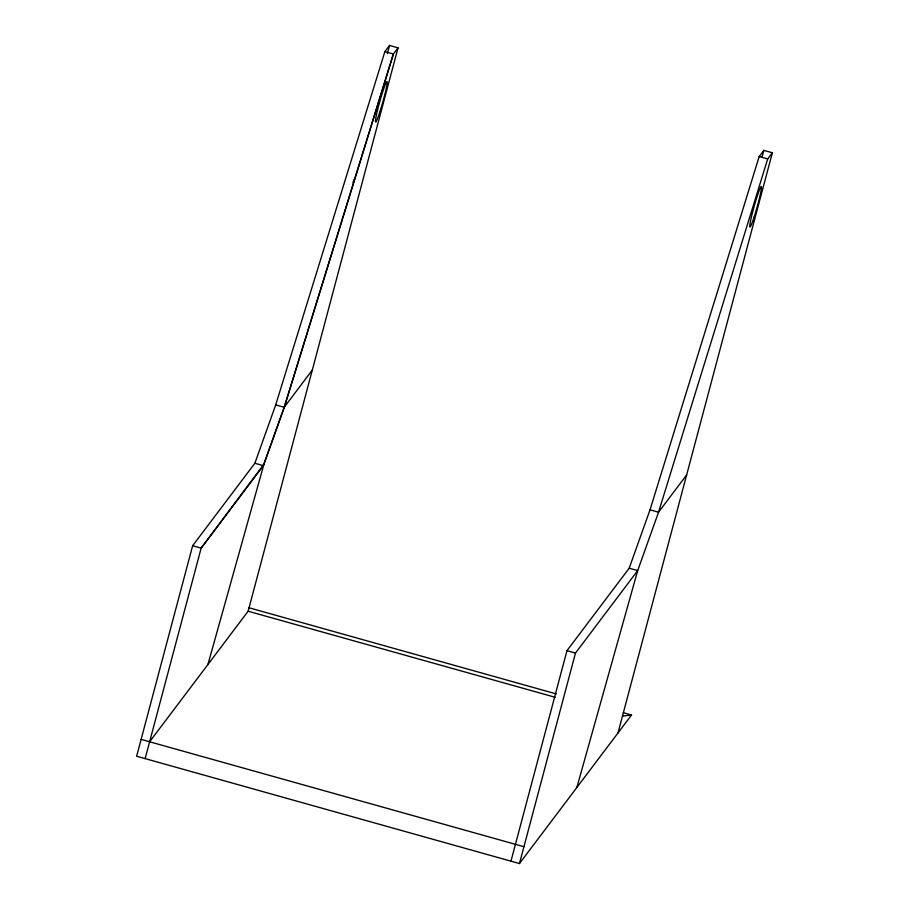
<?xml version="1.0" encoding="UTF-8"?>
<svg xmlns="http://www.w3.org/2000/svg" width="909" height="909" viewBox="0 0 909 909"><rect width="100%" height="100%" fill="white"/><g stroke="black" fill="none" stroke-linecap="round" stroke-linejoin="round"><path stroke-width="1.36" d="M149.621 741.778L248.134 611.212L398.04 47.836L389.541 45.45L384.871 51.631L275.711 404.88L254.861 463.272L192.64 545.741L136.634 756.231L519.459 863.55L631.55 715.008L623.347 712.713M145.145 758.617L201.15 548.127L263.962 464.147L284.312 407.141L393.392 53.995L398.04 47.836M353.056 182.55L353.783 179.812M387.348 53.676L389.541 45.45M510.96 861.164L566.966 650.674L629.187 568.205L650.026 509.813L759.185 156.564L763.855 150.383L772.366 152.769L617.984 732.984M519.459 863.55L575.477 653.06L637.698 570.591L658.536 512.199L767.696 158.95L772.366 152.769M762.037 157.234L763.855 150.383M207.911 664.524L263.962 464.147M576.851 787.501L637.698 570.591L629.187 568.205M192.64 545.741L201.15 548.127L263.371 465.658L284.21 407.266L393.381 54.017L384.871 51.631M284.312 407.141L312.31 370.031M686.636 474.964L658.536 512.199L650.026 509.813M622.46 716.144L631.55 715.008M759.185 156.564L767.696 158.95M275.711 404.88L284.21 407.266M254.861 463.272L263.371 465.658M566.966 650.674L575.477 653.06M248.714 607.689L556.342 693.931M248.134 611.212L555.263 697.305M141.111 739.392L523.948 846.711M379.701 112.364A21.077 1.523 -74.3 0 0 386.984 81.549A21.077 1.523 -74.3 0 0 377.178 111.625A21.077 1.523 -74.3 0 0 379.701 112.364M754.027 217.296A21.077 1.523 -74.3 0 0 761.299 186.481A21.077 1.523 -74.3 0 0 751.504 216.558A21.077 1.523 -74.3 0 0 754.027 217.296"/></g></svg>
